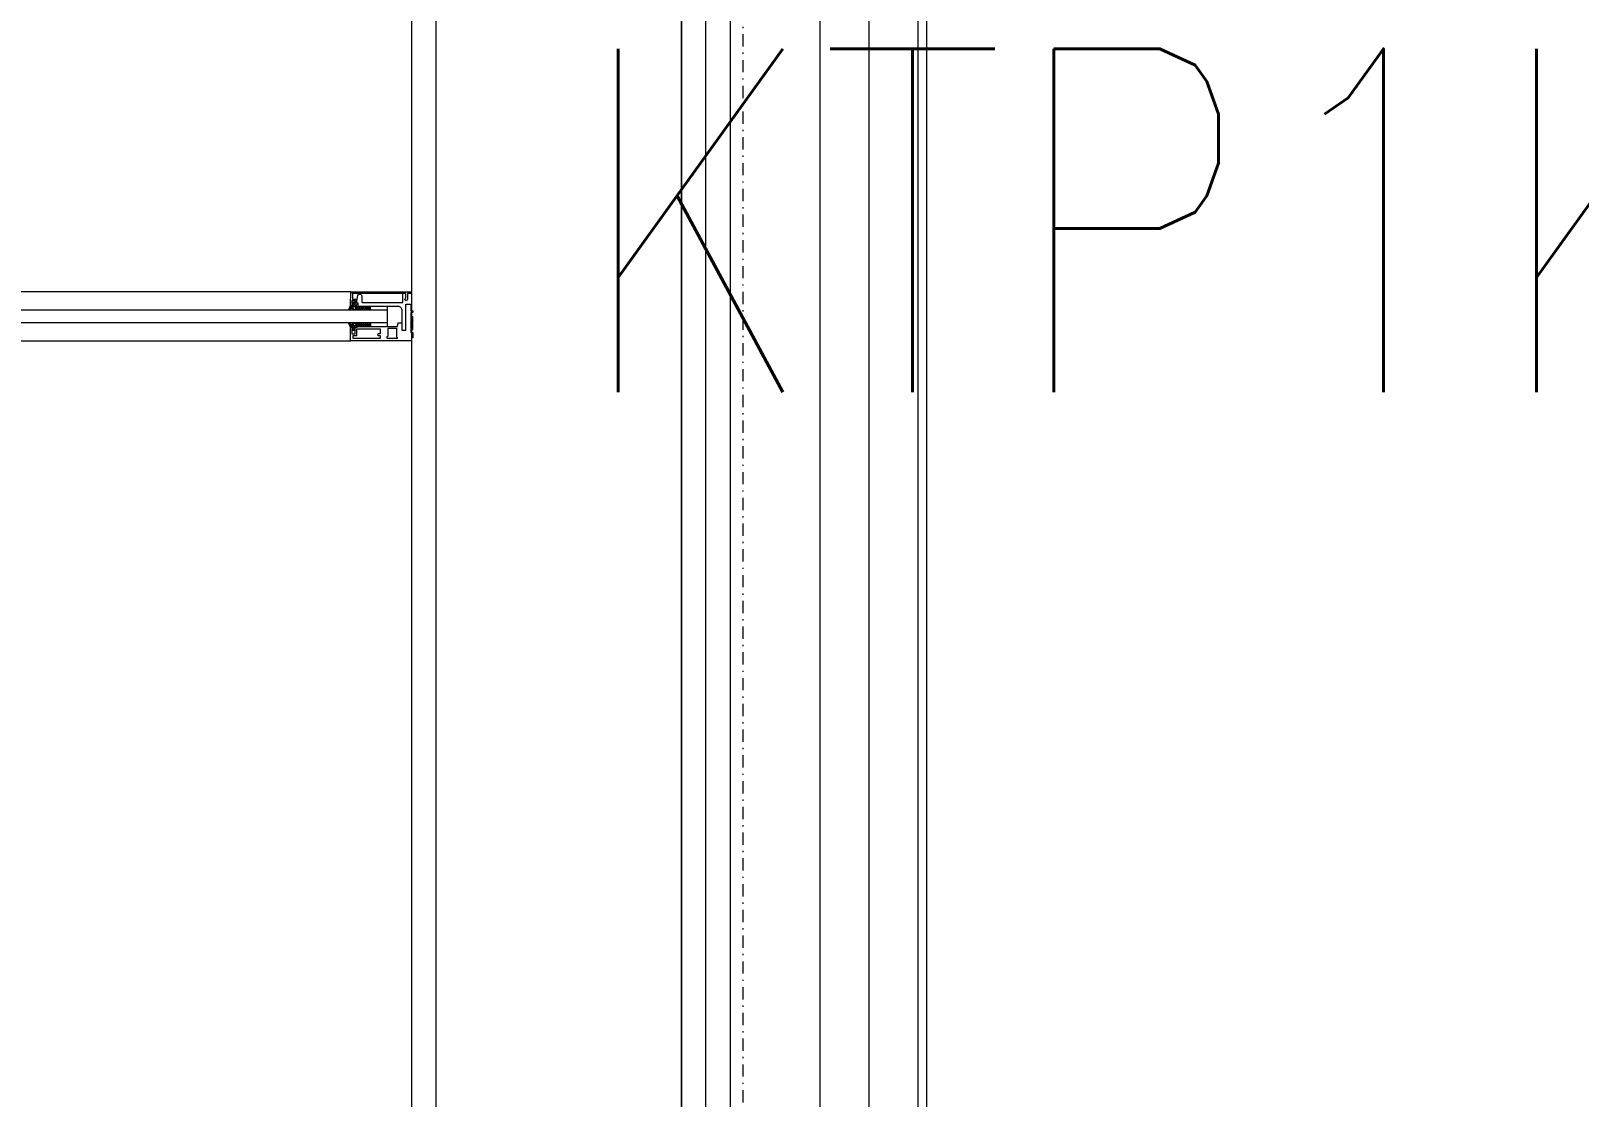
# Model space of a CAD drawing. Extents: x -2749 to 11890, y 0 to 8245.
# Drawn here: x 9802 to 9928.3, y 2674.2 to 2761.1 of the extents above; entities that cross this region are included whole.
import ezdxf

# ---------------------------------------------------------------- set-up
doc = ezdxf.new("R2010")
doc.units = 0
doc.header["$MEASUREMENT"] = 0
doc.linetypes.add('DASHDOT', pattern=[1, 0.5, -0.25, 0, -0.25])
for name, color, linetype, lineweight in [('00', 9, 'Continuous', 9), ('06D', 9, 'Continuous', 9), ('10', 9, 'Continuous', 9), ('14', 9, 'Continuous', 9), ('15', 9, 'Continuous', 9), ('24', 9, 'DASHDOT', 9), ('33', 9, 'BATTING', 9), ('E-YAZI', 7, 'Continuous', 30)]:
    doc.layers.add(name, color=color, linetype=linetype, lineweight=lineweight)
doc.styles.add('E-YAZI', font='txttw.shx')
doc.linetypes.add('BATTING', pattern='A,0.0001,-0.1,[134,ltypeshp.shx,S=0.1,R=0,X=-0.1,Y=0],-0.2,[134,ltypeshp.shx,S=0.1,R=180,X=0.1,Y=0],-0.1', length=0.4001)
pattern_1 = [(225, (-4013.78252, -7279.21108), (-0.0883883476, 0.0883883476), []), (135, (-4013.78252, -7279.21108), (0.0883883476, 0.0883883476), [])]

# ---------------------------------------------------------------- blocks, each defined once
blk = doc.blocks.new('*U679')
at = {"layer": '10'}
h = blk.add_hatch(dxfattribs=at)
h.set_pattern_fill('NET', color=256, angle=315, style=0)
h.set_pattern_definition(pattern_1)
h.paths.add_polyline_path([(-2.88, 4.51), (-2.88, 4.57), (-2.99, 4.61), (-3.03, 4.61), (-3.03, 4.58), (-3.16, 4.58), (-3.16, 4.87), (-3.03, 4.87), (-3.03, 4.84), (-2.88, 4.88), (-2.89, 4.97), (-2.52, 5.14), (-2.52, 5.03), (-2.56, 5.03), (-2.75, 4.87, -0.2599), (-2.52, 4.79), (-2.52, 4.55, -0.382682)])
h.paths.add_polyline_path([(-2.76, 4.75), (-2.76, 4.56, 2.16717)], flags=16)
h = blk.add_hatch(dxfattribs=at)
h.set_pattern_fill('NET', color=256, angle=315, style=0)
h.set_pattern_definition(pattern_1)
h.paths.add_polyline_path([(-1.11, 4.51), (-1.11, 4.57), (-1.01, 4.61), (-0.96, 4.61), (-0.96, 4.58), (-0.84, 4.58), (-0.83, 4.87), (-0.96, 4.87), (-0.96, 4.84), (-1.11, 4.88), (-1.1, 4.97), (-1.48, 5.14), (-1.48, 5.03), (-1.43, 5.03), (-1.24, 4.87, 0.2599), (-1.48, 4.79), (-1.48, 4.55, 0.382682)])
h.paths.add_polyline_path([(-1.24, 4.75), (-1.24, 4.56, -2.16717)], flags=16)
h = blk.add_hatch(dxfattribs=at)
h.set_pattern_fill('NET', color=256, angle=315, style=0)
h.set_pattern_definition([(225, (-4017.50971, -7287.43021), (-0.0883883476, 0.0883883476), []), (135, (-4017.50971, -7287.43021), (0.0883883476, 0.0883883476), [])])
h.paths.add_polyline_path([(-2.83, 3.34), (-2.52, 3.34), (-2.52, 4.38), (-2.83, 4.38)])
h = blk.add_hatch(dxfattribs=at)
h.set_pattern_fill('NET', color=256, angle=315, style=0)
h.set_pattern_definition([(225, (-4017.50971, -7280.92107), (-0.0883883476, 0.0883883476), []), (135, (-4017.50971, -7280.92107), (0.0883883476, 0.0883883476), [])])
h.paths.add_polyline_path([(-1.48, 3.34), (-1.18, 3.34), (-1.18, 4.38), (-1.48, 4.38)])
h = blk.add_hatch(dxfattribs=at)
h.set_pattern_fill('NET', color=256, angle=315, style=0)
h.set_pattern_definition([(225, (-4038.56212, -7284.97416), (-0.0883883476, 0.0883883476), []), (135, (-4038.56212, -7284.97416), (0.0883883476, 0.0883883476), [])])
h.paths.add_polyline_path([(-3.08, -0.11), (-2.01, -0.11), (-2.01, 0.07), (-3.08, 0.07)])
at = {"layer": '06D'}
for points in [[(-3.99, 493.03), (-3.99, 4.95)], [(0.01, 493.03), (0.01, 4.96)]]:
    blk.add_lwpolyline(points, dxfattribs=at)
at = {"layer": '10'}
for points in [[(-2.88, 4.98), (-2.52, 5.14)], [(-1.1, 4.97), (-1.48, 5.14)], [(-3.56, 2.72), (-3.56, 2.56), (-3.8, 2.56), (-3.8, 4.76), (-3.57, 4.76), (-3.57, 4.46), (-3.03, 4.46), (-3.03, 2.56)], [(-3.16, 4.6), (-3.16, 4.87)], [(-2.83, 4.38), (-2.83, 4.38), (-2.5, 4.38)], [(-2.75, 4.87), (-2.56, 5.03), (-2.52, 5.03)], [(-0.89, 4.41), (-0.89, 4.38), (-1.5, 4.38)], [(-1.24, 4.87), (-1.43, 5.03), (-1.48, 5.03)], [(-0.15, 4.81), (-0.6, 4.81), (-0.6, 4.5), (-0.89, 4.5), (-0.89, 4.41), (-1.11, 4.51), (-1.11, 4.57), (-1.01, 4.61), (-0.96, 4.61), (-0.96, 4.58), (-0.71, 4.58), (-0.71, 4.87), (-0.96, 4.87), (-0.96, 4.84), (-1.11, 4.88), (-1.1, 4.97), (0, 4.96), (0, 0)], [(-0.84, 4.58), (-0.83, 4.87)], [(-2.5, 3.34), (-2.83, 3.34)], [(-1.5, 3.34), (-1.18, 3.34)], [(-2.83, 1.97), (-1.18, 1.97)], [(-3.08, 0.07), (-3.08, -0.11), (-2.01, -0.11)], [(-2.01, 0.07), (-2.01, -0.11)]]:
    blk.add_lwpolyline(points, dxfattribs=at)
for points in [[(-1.02, 0.07), (-1.55, 0.07), (-1.55, -0.11), (-1.68, -0.11), (-1.68, 0.07), (-3.33, 0.07), (-3.33, -0.11), (-3.76, -0.11), (-3.76, 0.01), (-4, 0.01), (-4, 4.98), (-2.88, 4.98), (-2.88, 4.87), (-3.06, 4.83), (-3.06, 4.88), (-3.43, 4.88), (-3.43, 4.6), (-2.88, 4.6), (-2.88, 4.45), (-2.83, 4.41), (-2.83, 1.16), (-2.54, 1.09), (-2.54, 0.79), (-3.14, 0.79), (-3.14, 0.47), (-1.02, 0.47)], [(-2.98, 1.92), (-2.98, 1.24), (-3.68, 1.24), (-3.72, 1.17), (-3.8, 1.17), (-3.8, 1.98), (-3.66, 1.98), (-3.6, 1.92)]]:
    blk.add_lwpolyline(points, close=True, dxfattribs=at)
for points in [[(-2.76, 4.56), (-2.76, 4.75, -1)], [(-1.18, 4.38), (-1.18, 1.12, -0.414214), (-1.51, 0.79), (-2.54, 0.79)], [(-1.24, 4.56), (-1.24, 4.75, 1)], [(-0.89, 4.5), (-0.31, 4.38, -0.833203), (-0.32, 4.07, -0.447088)], [(-0.32, 4.07), (-0.77, 4.07, 0.414214), (-0.87, 3.96), (-0.87, 0.71), (-0.14, 0.71)], [(-0.5, 0.46), (-0.14, 0.46), (-0.14, 4.78), (-0.11, 4.78, 0.561743), (-0.1, 4.86, 0.595966), (-0.15, 4.81, -2.204878)], [(-3.03, 2.56), (-3.44, 2.56), (-3.44, 2.72, 1), (-3.56, 2.72, -1)], [(0, 0), (-0.14, 0), (-0.14, 0.34), (-0.62, 0.34, -1), (-0.62, 0.55)], [(-0.62, 0.55, -0.305404), (-0.5, 0.46, -5.773092)]]:
    blk.add_lwpolyline(points, format="xyb", dxfattribs=at)
for centre, radius, start, end in [((-2.72, 4.73), 0.273, 233.5711, 324.0262), ((-2.68, 4.66), 0.125, 229.5402, 130.4598), ((-2.7, 4.62), 0.253, 35.8742, 101.3324), ((-1.29, 4.62), 0.253, 78.6676, 144.1258), ((-1.28, 4.73), 0.273, 215.9738, 306.4289), ((-1.32, 4.66), 0.125, 49.5402, 310.4598)]:
    blk.add_arc(centre, radius, start, end, dxfattribs=at)
at = {"layer": '15'}
for points in [[(-2.5, 496.02), (-2.5, 1.96)], [(-1.5, 1.96), (-1.5, 496.02)]]:
    blk.add_lwpolyline(points, dxfattribs=at)

msp = doc.modelspace()

# ---------------------------------------------------------------- linework, layer by layer
at = {"layer": '00'}
msp.add_lwpolyline([(9835.06, 2535.87), (9835.06, 2567.87), (9835.06, 2751.43), (9835.06, 2775.87), (9855.06, 2775.87), (9855.06, 2567.87), (9855.06, 2535.87), (9835.06, 2535.87)], dxfattribs=at)
at = {"layer": '06D'}
for points in [[(9859.06, 2535.87), (9859.06, 2775.87)], [(9866.36, 2535.87), (9866.36, 2775.87)], [(9870.36, 2535.87), (9870.36, 2775.87)], [(9855.06, 2535.87), (9855.06, 2773.79)]]:
    msp.add_lwpolyline(points, dxfattribs=at)
at = {"layer": '10'}
for points in [[(9874.36, 2535.87), (9874.36, 2770.87)], [(9875.06, 2535.87), (9875.06, 2770.87)]]:
    msp.add_lwpolyline(points, dxfattribs=at)
at = {"layer": '14'}
msp.add_lwpolyline([(9833.06, 2777.87), (9833.06, 2533.87)], dxfattribs=at)
at = {"layer": '24', "ltscale": 2}
for points in [[(9755.06, 4008.37), (9755.06, 3968.37), (9855.06, 3968.37), (9855.06, 2535.87)], [(9960.06, 4008.37), (9960.06, 3968.37), (9860.06, 3968.37), (9860.06, 2535.87)]]:
    msp.add_lwpolyline(points, dxfattribs=at)
at = {"layer": '33', "ltscale": 0.2, "flags": 128}
msp.add_lwpolyline([(9857.06, 2535.87), (9857.06, 2775.87)], dxfattribs=at)

# ---------------------------------------------------------------- block references
at = {"layer": '10', "rotation": 90}
msp.add_blockref('*U679', (9833.06, 2739.87), dxfattribs=at)

# ---------------------------------------------------------------- texts
at = {"layer": 'E-YAZI', "color": 3, "style": 'E-YAZI', "width": 0.8}
msp.add_text('KTP1K-2', height=28, dxfattribs=at).set_placement((9846.06, 2731.69))

doc.saveas('drawing.dxf')
